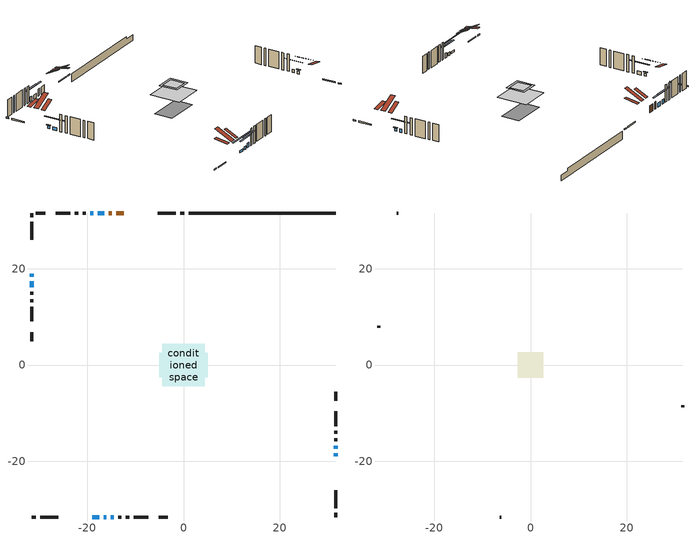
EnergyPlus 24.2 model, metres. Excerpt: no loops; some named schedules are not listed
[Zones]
conditioned space
 floor adiabatic (AdiabaticFloorConstruction): -4.37,-4.37 -4.37,4.37 4.37,4.37 4.37,-4.37 z3.89
 floor foundation (Slab1 construction): -5.03,-2.59 -5.03,2.59 5.03,2.59 5.03,-2.59 z-0.84
 wall outside (RimJoist1 construction): 0.18,31.59 -0.7,31.59 / -31.59,-31.59 -30.71,-31.59 / -31.59,31.59 -31.59,30.71 / 31.59,-31.59 31.59,-30.71 z1.45:1.75
 wall outside (RimJoist2 construction): -1.63,31.59 -5.36,31.59 / -29.78,-31.59 -26.05,-31.59 / -31.59,29.78 -31.59,26.05 / 31.59,-29.78 31.59,-26.05 z1.45:1.75
 wall outside (AdiabaticWallConstruction 1): -12.46,31.59 -13.99,31.59 / -14.92,31.59 -15.56,31.59 z1.45:3.48
 wall outside (AdiabaticWallConstruction): 31.59,-18.95 31.59,-18.33 / -31.59,18.95 -31.59,18.33 z1.45:2.27; -18.95,-31.59 -17.52,-31.59 z1.45:2.06; -16.59,-31.59 -16.03,-31.59 / 31.59,-17.41 31.59,-16.8 / -31.59,17.41 -31.59,16.19 z1.45:2.37; -16.49,31.59 -17.86,31.59 z1.45:2.62; -18.79,31.59 -19.4,31.59 / -15.11,-31.59 -14.5,-31.59 z1.45:2.77
 wall outside (Wall1 construction): -20.33,31.59 -20.97,31.59 / -13.57,-31.59 -12.93,-31.59 / -31.59,15.26 -31.59,14.62 / 31.59,-15.87 31.59,-15.23 z1.45:6.33
 wall outside (Wall2 construction): -21.89,31.59 -22.58,31.59 / -12,-31.59 -11.31,-31.59 / -31.59,13.69 -31.59,13 / 31.59,-14.3 31.59,-13.61 z1.45:6.33
 wall outside (Wall3 construction): -23.51,31.59 -26.54,31.59 / -10.38,-31.59 -7.36,-31.59 / -31.59,12.08 -31.59,9.05 / 31.59,-12.69 31.59,-9.66 z1.45:6.33
 wall outside (Wall7 construction): -28.75,31.59 -30.66,31.59 / -5.14,-31.59 -3.24,-31.59 / -31.59,6.83 -31.59,4.93 / 31.59,-7.44 31.59,-5.54 z1.45:6.33
 wall foundation (FoundationWall1 construction): 1.11,31.59,-0.84 1.11,31.59,1.45 28.54,31.59,1.45 28.54,31.59,0.74 31.59,31.59,0.74 31.59,31.59,-0.84
 window (WindowConstruction): 31.59,-18.95 31.59,-18.34 z1.45:2.26
 window (WindowConstruction 8): -18.95,-31.59 -17.52,-31.59 z1.45:2.06
 window (WindowConstruction 1): -31.59,18.95 -31.59,18.34 z1.45:2.26
 window (WindowConstruction 7): -16.59,-31.59 -16.04,-31.59 z1.45:2.36
 window (WindowConstruction 2): 31.59,-17.41 31.59,-16.8 z1.45:2.36
 window (WindowConstruction 3): -16.49,31.59 -17.86,31.59 z1.45:2.62
 window (WindowConstruction 4): -18.79,31.59 -19.4,31.59 z1.45:2.77
 window (WindowConstruction 5): -15.11,-31.59 -14.5,-31.59 z1.45:2.77
 window (WindowConstruction 6): -31.59,17.41 -31.59,16.19 z1.45:2.36
 door (Door): -12.46,31.59 -13.99,31.59 z1.45:3.48
 door (Door 1): -14.92,31.59 -15.56,31.59 z1.45:3.48
 ceiling adiabatic (AdiabaticFloorConstruction): 4.37,-4.37 4.37,4.37 -4.37,4.37 -4.37,-4.37 z3.89
 roof outside (Roof4 construction): -11.53,31.59,6.33 -11.53,28.08,8.08 -10.55,28.08,8.08 -10.55,31.59,6.33; -19.87,-31.59,6.33 -19.87,-28.08,8.08 -20.85,-28.08,8.08 -20.85,-31.59,6.33; -31.59,19.87,6.33 -28.08,19.87,8.08 -28.08,20.85,8.08 -31.59,20.85,6.33; 31.59,-19.87,6.33 28.08,-19.87,8.08 28.08,-20.85,8.08 31.59,-20.85,6.33
attic - vented
 floor to conditioned space (Floor1 construction Reversed): -1.99,-1.99 -1.99,1.99 1.99,1.99 1.99,-1.99 z6.33
 floor to conditioned space (Floor2 construction Reversed): -2.65,-2.65 -2.65,2.65 2.65,2.65 2.65,-2.65 z6.33
 wall outside (Wall4 construction): -27.46,31.59 -27.82,31.59 / -6.43,-31.59 -6.07,-31.59 / -31.59,8.12 -31.59,7.76 / 31.59,-8.73 31.59,-8.37 z1.45:6.33
 roof outside (Roof1 construction): -7.3,31.59,6.33 -7.3,27.63,6.99 -6.29,27.63,6.99 -6.29,31.59,6.33; -24.11,-31.59,6.33 -24.11,-27.63,6.99 -25.12,-27.63,6.99 -25.12,-31.59,6.33; -31.59,24.11,6.33 -27.63,24.11,6.99 -27.63,25.12,6.99 -31.59,25.12,6.33; 31.59,-24.11,6.33 27.63,-24.11,6.99 27.63,-25.12,6.99 31.59,-25.12,6.33
 roof outside (Roof2 construction): -9.63,31.59,6.33 -9.63,26.58,8.83 -8.22,26.58,8.83 -8.22,31.59,6.33; -21.78,-31.59,6.33 -21.78,-26.58,8.83 -23.18,-26.58,8.83 -23.18,-31.59,6.33; -31.59,21.78,6.33 -26.58,21.78,8.83 -26.58,23.18,8.83 -31.59,23.18,6.33; 31.59,-21.78,6.33 26.58,-21.78,8.83 26.58,-23.18,8.83 31.59,-23.18,6.33
shading: 31.59,-18.04 31.59,-19.24 31.88,-19.24 31.88,-18.04 z2.56; -13.86,-31.59 -22.61,-31.59 -22.61,-31.88 -13.86,-31.88 z5.72; -31.59,18.04 -31.59,19.24 -31.88,19.24 -31.88,18.04 z2.56; -13.59,-31.59 -19.03,-31.59 -19.03,-31.88 -13.59,-31.88 z4.81; 31.59,-14.36 31.59,-19.85 31.88,-19.85 31.88,-14.36 z4.81; -20.3,31.59 -14.05,31.59 -14.05,31.88 -20.3,31.88 z5.06; -21.84,31.59 -16.35,31.59 -16.35,31.88 -21.84,31.88 z5.21; -12.06,-31.59 -17.55,-31.59 -17.55,-31.88 -12.06,-31.88 z5.21; -31.59,13.75 -31.59,19.85 -31.88,19.85 -31.88,13.75 z4.81
[Building]
Building 1: Terrain=Suburbs
[Site:Location]
Halifax Intl AP_NS: Latitude {deg}=44.88; Longitude {deg}=-63.51; Time Zone {hr}=-4; Elevation {m}=145; Keep Site Location Information=Yes
[Site:GroundTemperature:Shallow]
3.15511, 1.33576, 1.19006, 2.05344, 5.51939, 8.9692, 11.96, 13.8546, 14.0156, 12.4746, 9.56009, 6.2161
[Site:WaterMainsTemperature]
Calculation Method=Schedule; Temperature Schedule=mains temperature schedule
[Material] Roughness=Rough; Thermal Absorptance=0.9
Name | Thickness {m} | Conductivity {W/m-K} | Density {kg/m3} | Specific Heat {J/kg-K} | Solar Absorptance | Visible Absorptance
asphalt or fiberglass shingles | 0.00635 | 0.162714 | 1121.4 | 1465.45 | 0.4 | 0.4
ceiling stud and cavity | 0.1397 | 0.0952427 | 65.682 | 1177.47 | 0.7 | 0.7
ceiling stud and cavity 1 | 0.1397 | 0.0946744 | 65.682 | 1177.47 | 0.7 | 0.7
concrete 4.0 in. | 0.1016 | 1.803125 | 2242.8 | 837.4 | 0.7 | 0.7
concrete 8.0 in. | 0.2032 | 1.803125 | 2242.8 | 837.4 | 0.7 | 0.7
door material | 0.04445 | 0.0451087 | 512.64 | 1214.23 | 0.7 | 0.7
door material 1 | 0.04445 | 0.188738 | 512.64 | 1214.23 | 0.7 | 0.7
floor covering | 0.0127 | 0.0433444 | 54.468 | 1339.84 | 0.6 | 0.6
floor rigid ins; wall rigid ins 1 | 0.512978 | 0.029427 | 32.04 | 1214.23 | 0.7 | 0.7
floor stud and cavity | 0.1397 | 1.75129 | 37.0049 | 1207.88 | 0.7 | 0.7
furniture material conditioned space 1 | 0.1524 | 0.115458 | 640.8 | 1214.23 | 0.6 | 0.6
gypsum board | 0.0127 | 0.160291 | 801 | 837.4 | 0.6 | 0.6
osb sheathing 0.5 in. | 0.0127 | 0.115458 | 512.64 | 1214.23 | 0.7 | 0.7
osb sheathing 0.75 in. | 0.01905 | 0.115458 | 512.64 | 1214.23 | 0.7 | 0.7
osb sheathing 2.0 in. | 0.0508 | 0.115458 | 512.64 | 1214.23 | 0.7 | 0.7
rim joist rigid ins; wall rigid ins | 0.051816 | 0.029427 | 32.04 | 1214.23 | 0.7 | 0.7
rim joist stud and cavity | 0.0508 | 0.0665391 | 125.044 | 1163.47 | 0.6 | 0.6
rim joist stud and cavity 1 | 0.0508 | 0.0467146 | 125.044 | 1163.47 | 0.6 | 0.6
roof stud and cavity | 0.2032 | 0.154459 | 78.34581 | 1123.46 | 0.7 | 0.7
wall stud and cavity | 0.1397 | 0.234041 | 139.0536 | 1170.24 | 0.7 | 0.7
wall stud and cavity 1 | 0.1397 | 0.117888 | 139.0536 | 1170.24 | 0.7 | 0.7
wall stud and cavity 2 | 0.1397 | 0.157107 | 139.0536 | 1170.24 | 0.7 | 0.7
wall stud and cavity 3 | 0.0889 | 6.1454 | 50.32683 | 1063.81 | 0.6 | 0.6
wall stud and cavity 4 | 0.1397 | 0.0858789 | 139.0536 | 1170.24 | 0.7 | 0.7
wall stud and cavity 5 | 0.0889 | 0.380278 | 52.3479 | 1209.89 | 0.7 | 0.7
wall stud and cavity 6 | 0.0889 | 0.391764 | 83.0341 | 1211.67 | 0.7 | 0.7
wood siding | 0.0254 | 0.102417 | 544.68 | 1172.36 | 0.4 | 0.4
wood siding 1 | 0.00254 | 0.102417 | 544.68 | 1172.36 | 0.4 | 0.4
wood siding 2; wood siding 3; wood siding 4 | 0.0254 | 0.102417 | 544.68 | 1172.36 | 0.7 | 0.7
[WindowMaterial:SimpleGlazingSystem]
Name | U-Factor {W/m2-K} | Solar Heat Gain Coefficient
WindowMaterial | 3.04852 | 0.45
WindowMaterial 1 | 3.0383 | 0.46
WindowMaterial 2 | 2.97584 | 0.57
WindowMaterial 3 | 3.01388 | 0.5
WindowMaterial 4 | 2.986628 | 0.6
WindowMaterial 5 | 3.00991 | 0.51
[Construction]
AdiabaticFloorConstruction: floor stud and cavity, floor rigid ins, osb sheathing 0.75 in., floor covering
AdiabaticWallConstruction: wood siding 3, wall rigid ins 1, wall stud and cavity 5, gypsum board
AdiabaticWallConstruction 1: wood siding 4, wall rigid ins 1, wall stud and cavity 5, gypsum board
Door: door material
Door 1: door material 1
Floor1 construction Reversed: gypsum board, ceiling stud and cavity
Floor2 construction Reversed: gypsum board, ceiling stud and cavity 1
FoundationWall1 construction: concrete 8.0 in.
furniture construction conditioned space 1: furniture material conditioned space 1
PartitionWallConstruction: gypsum board, wall stud and cavity 6, gypsum board
RimJoist1 construction: wood siding 2, rim joist rigid ins, osb sheathing 2.0 in., rim joist stud and cavity
RimJoist2 construction: wood siding 2, rim joist rigid ins, osb sheathing 2.0 in., rim joist stud and cavity 1
Roof1 construction; Roof2 construction: asphalt or fiberglass shingles
Roof4 construction: asphalt or fiberglass shingles, osb sheathing 0.75 in., roof stud and cavity, gypsum board
Slab1 construction: concrete 4.0 in.
Wall1 construction: wood siding, wall rigid ins, osb sheathing 0.5 in., wall stud and cavity, gypsum board
Wall2 construction: wood siding, osb sheathing 0.5 in., wall stud and cavity 1, gypsum board
Wall3 construction: wood siding, wall rigid ins, osb sheathing 0.5 in., wall stud and cavity 2, gypsum board
Wall4 construction: wood siding 1, wall stud and cavity 3
Wall7 construction: wood siding, wall rigid ins, osb sheathing 0.5 in., wall stud and cavity 4, gypsum board
WindowConstruction; WindowConstruction 1: WindowMaterial
WindowConstruction 2; WindowConstruction 6: WindowMaterial 1
WindowConstruction 3: WindowMaterial 2
WindowConstruction 4; WindowConstruction 5: WindowMaterial 3
WindowConstruction 7: WindowMaterial 4
WindowConstruction 8: WindowMaterial 5
[Zone] Multiplier=1; Part of Total Floor Area=Yes
Name | Volume {m3}
attic - vented | 15.3563
conditioned space | 288.4
[Space]
Name | Zone | Volume {m3}
attic - vented 1 | attic - vented | 15.3563
conditioned space 1 | conditioned space | 288.4
[ZoneInfiltration:EffectiveLeakageArea]
infil attic - vented 1: Zone or Space=attic - vented 1; Schedule=Always On Discrete; Effective Air Leakage Area {cm2}=1574.33; Stack Coefficient=0.000513309; Wind Coefficient=1.53077e-05
[ZoneMixing]
whole house fan mix: Zone or Space=attic - vented; Schedule=Always On Continuous; Design Flow Rate Calculation Method=Flow/Zone; Design Flow Rate {m3/s}=0; Source Zone or Space=conditioned space
[SurfaceProperty:ExposedFoundationPerimeter]
Slab1: Exposed Perimeter Calculation Method=TotalExposedPerimeter; Total Exposed Perimeter {m}=30.48
[InternalMass] Zone or ZoneList=conditioned space; Space or SpaceList=conditioned space 1
Name | Construction | Surface Area {m2}
furniture mass conditioned space 1 | furniture construction conditioned space 1 | 51.448
partition wall mass | PartitionWallConstruction | 128.62
[Lights]
interior lighting: Zone or ZoneList or Space or SpaceList=conditioned space 1; Schedule=interior lighting schedule; Design Level Calculation Method=LightingLevel; Lighting Level {W}=343.2; Return Air Fraction=0; Fraction Radiant=0.6; Fraction Visible=0.2; Fraction Replaceable=1
[People]
occupants: Zone or ZoneList or Space or SpaceList=conditioned space 1; Number of People Schedule=occupants schedule; Number of People Calculation Method=People; Number of People=3; Fraction Radiant=0.314171; Sensible Heat Fraction=0.56303; Activity Level Schedule=occupants activity schedule; Carbon Dioxide Generation Rate {m3/s-W}=0; Enable ASHRAE 55 Comfort Warnings=No; Mean Radiant Temperature Calculation Type=EnclosureAveraged
[ElectricEquipment] Zone or ZoneList or Space or SpaceList=conditioned space 1; Design Level Calculation Method=EquipmentLevel
Name | Schedule | Design Level {W} | Fraction Latent | Fraction Radiant | Fraction Lost
clothes dryer | clothes dryer schedule | 140.772 | 0.015 | 0.081 | 0.85
clothes washer | clothes washer schedule | 32.1985 | 0.03 | 0.162 | 0.7
cooking range | cooking range schedule | 215.147 | 0.08 | 0.432 | 0.2
dishwasher | dishwasher schedule | 66.8632 | 0.3 | 0.18 | 0.4
fridge | fridge schedule | 72.9452 | 0 | 0.6 | 0
mech vent bath fan 0 | mech vent bath fan 0 schedule | 25.1 | 0 | 0 | 1
mech vent house fan | mech vent house fan schedule | 0 | 0 | 0 | 1
mech vent house fan cfis | mech vent house fan cfis schedule | 0 | 0 | 0 | 0
misc plug loads | misc plug loads schedule | 494.7 | 0.045 | 0.513 | 0.1
whole house fan | Always On Discrete | 0 | 0 | 0 | 1
[OtherEquipment] Zone or ZoneList or Space or SpaceList=conditioned space 1; Design Level Calculation Method=EquipmentLevel
Name | Fuel Type | Schedule | Design Level {W} | Fraction Latent | Fraction Radiant | Fraction Lost
clothes dryer 1 | Electricity | clothes dryer schedule | 0 | 0.015 | 0.081 | 0.85
cooking range 1 | Electricity | cooking range schedule | 0 | 0.08 | 0.432 | 0.2
general water use latent | None | general water use schedule | 62.594 | 1 | 0 | 0
general water use sensible | None | general water use schedule | -61.6891 | 0 | 0.6 | 0
mech vent house fan latent load | None | Always On Discrete | 0 | 1 | 0 | 0
mech vent house fan sensible load | None | Always On Discrete | 0 | 0 | 0 | 0
water heater energy adjustment1 | FuelOilNo2 | Always On Discrete | 0.01 | 0 | 0 | 1
[ZoneInfiltration:DesignFlowRate] Zone or ZoneList or Space or SpaceList=conditioned space 1; Schedule=Always On Discrete; Design Flow Rate Calculation Method=Flow/Zone; Design Flow Rate {m3/s}=0
infil flow; natural vent flow; whole house fan flow
[Foundation:Kiva]
Foundation Kiva 1: Initial Indoor Air Temperature {C}=18; Wall Height Above Grade {m}=1.44999; Wall Depth Below Slab {m}=0.2032
[Foundation:Kiva:Settings]
Soil Conductivity {W/m-K}=0.849921; Soil Density {kg/m3}=1842.3; Soil Specific Heat {J/kg-K}=418.7; Ground Solar Absorptivity=0.9; Ground Thermal Absorptivity=0.9; Ground Surface Roughness {m}=0.03; Far-Field Width {m}=40; Deep-Ground Boundary Condition=ZeroFlux; Deep-Ground Depth {m}=40; Minimum Cell Dimension {m}=0.2; Maximum Cell Growth Coefficient=3; Simulation Timestep=Timestep
[Exterior:Lights]
exterior lighting: Schedule=exterior lighting schedule; Design Level {W}=75.6
[Schedule:Constant]
Name | Hourly Value
Always On Continuous; mech vent house fan schedule; mech vent house fan cfis schedule; Always On Discrete | 1
occupants activity schedule | 117.228
fridge schedule | 0
[Schedule:Week:Daily]
interior lighting schedule Week Rule - Jan1-Jan27: interior lighting schedule day, interior lighting schedule day, interior lighting schedule day, interior lighting schedule day, interior lighting schedule day, interior lighting schedule day, interior lighting schedule day, interior lighting schedule default day, interior lighting schedule default day, interior lighting schedule default day, interior lighting schedule default day, interior lighting schedule default day
interior lighting schedule Week Rule - Jan28-Feb3: interior lighting schedule day, interior lighting schedule day, interior lighting schedule day, interior lighting schedule day, interior lighting schedule day 1, interior lighting schedule day 1, interior lighting schedule day 1, interior lighting schedule default day, interior lighting schedule default day, interior lighting schedule default day, interior lighting schedule default day, interior lighting schedule default day
interior lighting schedule Week Rule - Feb4-Feb24: interior lighting schedule day 1, interior lighting schedule day 1, interior lighting schedule day 1, interior lighting schedule day 1, interior lighting schedule day 1, interior lighting schedule day 1, interior lighting schedule day 1, interior lighting schedule default day, interior lighting schedule default day, interior lighting schedule default day, interior lighting schedule default day, interior lighting schedule default day
interior lighting schedule Week Rule - Feb25-Mar3: interior lighting schedule day 1, interior lighting schedule day 1, interior lighting schedule day 1, interior lighting schedule day 1, interior lighting schedule day 2, interior lighting schedule day 2, interior lighting schedule day 2, interior lighting schedule default day, interior lighting schedule default day, interior lighting schedule default day, interior lighting schedule default day, interior lighting schedule default day
interior lighting schedule Week Rule - Mar4-Mar31: interior lighting schedule day 2, interior lighting schedule day 2, interior lighting schedule day 2, interior lighting schedule day 2, interior lighting schedule day 2, interior lighting schedule day 2, interior lighting schedule day 2, interior lighting schedule default day, interior lighting schedule default day, interior lighting schedule default day, interior lighting schedule default day, interior lighting schedule default day
interior lighting schedule Week Rule - Apr1-Apr28: interior lighting schedule day 3, interior lighting schedule day 3, interior lighting schedule day 3, interior lighting schedule day 3, interior lighting schedule day 3, interior lighting schedule day 3, interior lighting schedule day 3, interior lighting schedule default day, interior lighting schedule default day, interior lighting schedule default day, interior lighting schedule default day, interior lighting schedule default day
interior lighting schedule Week Rule - Apr29-May5: interior lighting schedule day 3, interior lighting schedule day 3, interior lighting schedule day 4, interior lighting schedule day 4, interior lighting schedule day 4, interior lighting schedule day 4, interior lighting schedule day 4, interior lighting schedule default day, interior lighting schedule default day, interior lighting schedule default day, interior lighting schedule default day, interior lighting schedule default day
interior lighting schedule Week Rule - May6-May26: interior lighting schedule day 4, interior lighting schedule day 4, interior lighting schedule day 4, interior lighting schedule day 4, interior lighting schedule day 4, interior lighting schedule day 4, interior lighting schedule day 4, interior lighting schedule default day, interior lighting schedule default day, interior lighting schedule default day, interior lighting schedule default day, interior lighting schedule default day
interior lighting schedule Week Rule - May27-Jun2: interior lighting schedule day 4, interior lighting schedule day 4, interior lighting schedule day 4, interior lighting schedule day 4, interior lighting schedule day 4, interior lighting schedule day 5, interior lighting schedule day 5, interior lighting schedule default day, interior lighting schedule default day, interior lighting schedule default day, interior lighting schedule default day, interior lighting schedule default day
interior lighting schedule Week Rule - Jun3-Jun30: interior lighting schedule day 5, interior lighting schedule day 5, interior lighting schedule day 5, interior lighting schedule day 5, interior lighting schedule day 5, interior lighting schedule day 5, interior lighting schedule day 5, interior lighting schedule default day, interior lighting schedule default day, interior lighting schedule default day, interior lighting schedule default day, interior lighting schedule default day
interior lighting schedule Week Rule - Jul1-Jul28: interior lighting schedule day 6, interior lighting schedule day 6, interior lighting schedule day 6, interior lighting schedule day 6, interior lighting schedule day 6, interior lighting schedule day 6, interior lighting schedule day 6, interior lighting schedule default day, interior lighting schedule default day, interior lighting schedule default day, interior lighting schedule default day, interior lighting schedule default day
interior lighting schedule Week Rule - Jul29-Aug4: interior lighting schedule day 6, interior lighting schedule day 6, interior lighting schedule day 6, interior lighting schedule day 7, interior lighting schedule day 7, interior lighting schedule day 7, interior lighting schedule day 7, interior lighting schedule default day, interior lighting schedule default day, interior lighting schedule default day, interior lighting schedule default day, interior lighting schedule default day
interior lighting schedule Week Rule - Aug5-Aug25: interior lighting schedule day 7, interior lighting schedule day 7, interior lighting schedule day 7, interior lighting schedule day 7, interior lighting schedule day 7, interior lighting schedule day 7, interior lighting schedule day 7, interior lighting schedule default day, interior lighting schedule default day, interior lighting schedule default day, interior lighting schedule default day, interior lighting schedule default day
interior lighting schedule Week Rule - Aug26-Sep1: interior lighting schedule day 7, interior lighting schedule day 7, interior lighting schedule day 7, interior lighting schedule day 7, interior lighting schedule day 7, interior lighting schedule day 7, interior lighting schedule day 8, interior lighting schedule default day, interior lighting schedule default day, interior lighting schedule default day, interior lighting schedule default day, interior lighting schedule default day
interior lighting schedule Week Rule - Sep2-Sep29: interior lighting schedule day 8, interior lighting schedule day 8, interior lighting schedule day 8, interior lighting schedule day 8, interior lighting schedule day 8, interior lighting schedule day 8, interior lighting schedule day 8, interior lighting schedule default day, interior lighting schedule default day, interior lighting schedule default day, interior lighting schedule default day, interior lighting schedule default day
interior lighting schedule Week Rule - Sep30-Oct6: interior lighting schedule day 8, interior lighting schedule day 9, interior lighting schedule day 9, interior lighting schedule day 9, interior lighting schedule day 9, interior lighting schedule day 9, interior lighting schedule day 9, interior lighting schedule default day, interior lighting schedule default day, interior lighting schedule default day, interior lighting schedule default day, interior lighting schedule default day
interior lighting schedule Week Rule - Oct7-Oct27: interior lighting schedule day 9, interior lighting schedule day 9, interior lighting schedule day 9, interior lighting schedule day 9, interior lighting schedule day 9, interior lighting schedule day 9, interior lighting schedule day 9, interior lighting schedule default day, interior lighting schedule default day, interior lighting schedule default day, interior lighting schedule default day, interior lighting schedule default day
interior lighting schedule Week Rule - Oct28-Nov3: interior lighting schedule day 9, interior lighting schedule day 9, interior lighting schedule day 9, interior lighting schedule day 9, interior lighting schedule day 10, interior lighting schedule day 10, interior lighting schedule day 10, interior lighting schedule default day, interior lighting schedule default day, interior lighting schedule default day, interior lighting schedule default day, interior lighting schedule default day
interior lighting schedule Week Rule - Nov4-Nov24: interior lighting schedule day 10, interior lighting schedule day 10, interior lighting schedule day 10, interior lighting schedule day 10, interior lighting schedule day 10, interior lighting schedule day 10, interior lighting schedule day 10, interior lighting schedule default day, interior lighting schedule default day, interior lighting schedule default day, interior lighting schedule default day, interior lighting schedule default day
interior lighting schedule Week Rule - Nov25-Dec1: interior lighting schedule day 10, interior lighting schedule day 10, interior lighting schedule day 10, interior lighting schedule day 10, interior lighting schedule day 10, interior lighting schedule day 10, interior lighting schedule day 11, interior lighting schedule default day, interior lighting schedule default day, interior lighting schedule default day, interior lighting schedule default day, interior lighting schedule default day
interior lighting schedule Week Rule - Dec2-Dec31: interior lighting schedule day 11, interior lighting schedule day 11, interior lighting schedule day 11, interior lighting schedule day 11, interior lighting schedule day 11, interior lighting schedule day 11, interior lighting schedule day 11, interior lighting schedule default day, interior lighting schedule default day, interior lighting schedule default day, interior lighting schedule default day, interior lighting schedule default day
occupants schedule Week Rule - Jan1-Dec31: occupants schedule day, occupants schedule day, occupants schedule day, occupants schedule day, occupants schedule day, occupants schedule day, occupants schedule day, occupants schedule default day, occupants schedule default day, occupants schedule default day, occupants schedule default day, occupants schedule default day
clothes dryer schedule Week Rule - Jan1-Dec31: clothes dryer schedule day, clothes dryer schedule day, clothes dryer schedule day, clothes dryer schedule day, clothes dryer schedule day, clothes dryer schedule day, clothes dryer schedule day, clothes dryer schedule default day, clothes dryer schedule default day, clothes dryer schedule default day, clothes dryer schedule default day, clothes dryer schedule default day
clothes washer schedule Week Rule - Jan1-Dec31: clothes washer schedule day, clothes washer schedule day, clothes washer schedule day, clothes washer schedule day, clothes washer schedule day, clothes washer schedule day, clothes washer schedule day, clothes washer schedule default day, clothes washer schedule default day, clothes washer schedule default day, clothes washer schedule default day, clothes washer schedule default day
cooking range schedule Week Rule - Jan1-Dec31: cooking range schedule day, cooking range schedule day, cooking range schedule day, cooking range schedule day, cooking range schedule day, cooking range schedule day, cooking range schedule day, cooking range schedule default day, cooking range schedule default day, cooking range schedule default day, cooking range schedule default day, cooking range schedule default day
dishwasher schedule Week Rule - Jan1-Dec31: dishwasher schedule day, dishwasher schedule day, dishwasher schedule day, dishwasher schedule day, dishwasher schedule day, dishwasher schedule day, dishwasher schedule day, dishwasher schedule default day, dishwasher schedule default day, dishwasher schedule default day, dishwasher schedule default day, dishwasher schedule default day
mech vent bath fan 0 schedule Week Rule - Jan1-Dec31: mech vent bath fan 0 schedule day, mech vent bath fan 0 schedule day, mech vent bath fan 0 schedule day, mech vent bath fan 0 schedule day, mech vent bath fan 0 schedule day, mech vent bath fan 0 schedule day, mech vent bath fan 0 schedule day, mech vent bath fan 0 schedule default day, mech vent bath fan 0 schedule default day, mech vent bath fan 0 schedule default day, mech vent bath fan 0 schedule default day, mech vent bath fan 0 schedule default day
misc plug loads schedule Week Rule - Jan1-Dec31: misc plug loads schedule day, misc plug loads schedule day, misc plug loads schedule day, misc plug loads schedule day, misc plug loads schedule day, misc plug loads schedule day, misc plug loads schedule day, misc plug loads schedule default day, misc plug loads schedule default day, misc plug loads schedule default day, misc plug loads schedule default day, misc plug loads schedule default day
general water use schedule Week Rule - Jan1-Dec31: general water use schedule day, general water use schedule day, general water use schedule day, general water use schedule day, general water use schedule day, general water use schedule day, general water use schedule day, general water use schedule default day, general water use schedule default day, general water use schedule default day, general water use schedule default day, general water use schedule default day
exterior lighting schedule Week Rule - Jan1-Jan27: exterior lighting schedule day, exterior lighting schedule day, exterior lighting schedule day, exterior lighting schedule day, exterior lighting schedule day, exterior lighting schedule day, exterior lighting schedule day, exterior lighting schedule default day, exterior lighting schedule default day, exterior lighting schedule default day, exterior lighting schedule default day, exterior lighting schedule default day
exterior lighting schedule Week Rule - Jan28-Feb3: exterior lighting schedule day, exterior lighting schedule day, exterior lighting schedule day, exterior lighting schedule day, exterior lighting schedule day 1, exterior lighting schedule day 1, exterior lighting schedule day 1, exterior lighting schedule default day, exterior lighting schedule default day, exterior lighting schedule default day, exterior lighting schedule default day, exterior lighting schedule default day
exterior lighting schedule Week Rule - Feb4-Feb24: exterior lighting schedule day 1, exterior lighting schedule day 1, exterior lighting schedule day 1, exterior lighting schedule day 1, exterior lighting schedule day 1, exterior lighting schedule day 1, exterior lighting schedule day 1, exterior lighting schedule default day, exterior lighting schedule default day, exterior lighting schedule default day, exterior lighting schedule default day, exterior lighting schedule default day
exterior lighting schedule Week Rule - Feb25-Mar3: exterior lighting schedule day 1, exterior lighting schedule day 1, exterior lighting schedule day 1, exterior lighting schedule day 1, exterior lighting schedule day 2, exterior lighting schedule day 2, exterior lighting schedule day 2, exterior lighting schedule default day, exterior lighting schedule default day, exterior lighting schedule default day, exterior lighting schedule default day, exterior lighting schedule default day
exterior lighting schedule Week Rule - Mar4-Mar31: exterior lighting schedule day 2, exterior lighting schedule day 2, exterior lighting schedule day 2, exterior lighting schedule day 2, exterior lighting schedule day 2, exterior lighting schedule day 2, exterior lighting schedule day 2, exterior lighting schedule default day, exterior lighting schedule default day, exterior lighting schedule default day, exterior lighting schedule default day, exterior lighting schedule default day
exterior lighting schedule Week Rule - Apr1-Apr28: exterior lighting schedule day 3, exterior lighting schedule day 3, exterior lighting schedule day 3, exterior lighting schedule day 3, exterior lighting schedule day 3, exterior lighting schedule day 3, exterior lighting schedule day 3, exterior lighting schedule default day, exterior lighting schedule default day, exterior lighting schedule default day, exterior lighting schedule default day, exterior lighting schedule default day
exterior lighting schedule Week Rule - Apr29-May5: exterior lighting schedule day 3, exterior lighting schedule day 3, exterior lighting schedule day 4, exterior lighting schedule day 4, exterior lighting schedule day 4, exterior lighting schedule day 4, exterior lighting schedule day 4, exterior lighting schedule default day, exterior lighting schedule default day, exterior lighting schedule default day, exterior lighting schedule default day, exterior lighting schedule default day
exterior lighting schedule Week Rule - May6-May26: exterior lighting schedule day 4, exterior lighting schedule day 4, exterior lighting schedule day 4, exterior lighting schedule day 4, exterior lighting schedule day 4, exterior lighting schedule day 4, exterior lighting schedule day 4, exterior lighting schedule default day, exterior lighting schedule default day, exterior lighting schedule default day, exterior lighting schedule default day, exterior lighting schedule default day
exterior lighting schedule Week Rule - May27-Jun2: exterior lighting schedule day 4, exterior lighting schedule day 4, exterior lighting schedule day 4, exterior lighting schedule day 4, exterior lighting schedule day 4, exterior lighting schedule day 5, exterior lighting schedule day 5, exterior lighting schedule default day, exterior lighting schedule default day, exterior lighting schedule default day, exterior lighting schedule default day, exterior lighting schedule default day
exterior lighting schedule Week Rule - Jun3-Jun30: exterior lighting schedule day 5, exterior lighting schedule day 5, exterior lighting schedule day 5, exterior lighting schedule day 5, exterior lighting schedule day 5, exterior lighting schedule day 5, exterior lighting schedule day 5, exterior lighting schedule default day, exterior lighting schedule default day, exterior lighting schedule default day, exterior lighting schedule default day, exterior lighting schedule default day
exterior lighting schedule Week Rule - Jul1-Jul28: exterior lighting schedule day 6, exterior lighting schedule day 6, exterior lighting schedule day 6, exterior lighting schedule day 6, exterior lighting schedule day 6, exterior lighting schedule day 6, exterior lighting schedule day 6, exterior lighting schedule default day, exterior lighting schedule default day, exterior lighting schedule default day, exterior lighting schedule default day, exterior lighting schedule default day
exterior lighting schedule Week Rule - Jul29-Aug4: exterior lighting schedule day 6, exterior lighting schedule day 6, exterior lighting schedule day 6, exterior lighting schedule day 7, exterior lighting schedule day 7, exterior lighting schedule day 7, exterior lighting schedule day 7, exterior lighting schedule default day, exterior lighting schedule default day, exterior lighting schedule default day, exterior lighting schedule default day, exterior lighting schedule default day
exterior lighting schedule Week Rule - Aug5-Aug25: exterior lighting schedule day 7, exterior lighting schedule day 7, exterior lighting schedule day 7, exterior lighting schedule day 7, exterior lighting schedule day 7, exterior lighting schedule day 7, exterior lighting schedule day 7, exterior lighting schedule default day, exterior lighting schedule default day, exterior lighting schedule default day, exterior lighting schedule default day, exterior lighting schedule default day
exterior lighting schedule Week Rule - Aug26-Sep1: exterior lighting schedule day 7, exterior lighting schedule day 7, exterior lighting schedule day 7, exterior lighting schedule day 7, exterior lighting schedule day 7, exterior lighting schedule day 7, exterior lighting schedule day 8, exterior lighting schedule default day, exterior lighting schedule default day, exterior lighting schedule default day, exterior lighting schedule default day, exterior lighting schedule default day
exterior lighting schedule Week Rule - Sep2-Sep29: exterior lighting schedule day 8, exterior lighting schedule day 8, exterior lighting schedule day 8, exterior lighting schedule day 8, exterior lighting schedule day 8, exterior lighting schedule day 8, exterior lighting schedule day 8, exterior lighting schedule default day, exterior lighting schedule default day, exterior lighting schedule default day, exterior lighting schedule default day, exterior lighting schedule default day
exterior lighting schedule Week Rule - Sep30-Oct6: exterior lighting schedule day 8, exterior lighting schedule day 9, exterior lighting schedule day 9, exterior lighting schedule day 9, exterior lighting schedule day 9, exterior lighting schedule day 9, exterior lighting schedule day 9, exterior lighting schedule default day, exterior lighting schedule default day, exterior lighting schedule default day, exterior lighting schedule default day, exterior lighting schedule default day
[Schedule:Year]
interior lighting schedule: interior lighting schedule Week Rule - Jan1-Jan27, 1, 1, 1, 27, interior lighting schedule Week Rule - Jan28-Feb3, 1, 28, 2, 3, interior lighting schedule Week Rule - Feb4-Feb24, 2, 4, 2, 24, interior lighting schedule Week Rule - Feb25-Mar3, 2, 25, 3, 3, interior lighting schedule Week Rule - Mar4-Mar31, 3, 4, 3, 31, interior lighting schedule Week Rule - Apr1-Apr28, 4, 1, 4, 28, interior lighting schedule Week Rule - Apr29-May5, 4, 29, 5, 5, interior lighting schedule Week Rule - May6-May26, 5, 6, 5, 26, interior lighting schedule Week Rule - May27-Jun2, 5, 27, 6, 2, interior lighting schedule Week Rule - Jun3-Jun30, 6, 3, 6, 30, interior lighting schedule Week Rule - Jul1-Jul28, 7, 1, 7, 28, interior lighting schedule Week Rule - Jul29-Aug4, 7, 29, 8, 4, interior lighting schedule Week Rule - Aug5-Aug25, 8, 5, 8, 25, interior lighting schedule Week Rule - Aug26-Sep1, 8, 26, 9, 1, interior lighting schedule Week Rule - Sep2-Sep29, 9, 2, 9, 29, interior lighting schedule Week Rule - Sep30-Oct6, 9, 30, 10, 6, interior lighting schedule Week Rule - Oct7-Oct27, 10, 7, 10, 27, interior lighting schedule Week Rule - Oct28-Nov3, 10, 28, 11, 3, interior lighting schedule Week Rule - Nov4-Nov24, 11, 4, 11, 24, interior lighting schedule Week Rule - Nov25-Dec1, 11, 25, 12, 1, interior lighting schedule Week Rule - Dec2-Dec31, 12, 2, 12, 31
occupants schedule: occupants schedule Week Rule - Jan1-Dec31, 1, 1, 12, 31
clothes dryer schedule: clothes dryer schedule Week Rule - Jan1-Dec31, 1, 1, 12, 31
clothes washer schedule: clothes washer schedule Week Rule - Jan1-Dec31, 1, 1, 12, 31
cooking range schedule: cooking range schedule Week Rule - Jan1-Dec31, 1, 1, 12, 31
dishwasher schedule: dishwasher schedule Week Rule - Jan1-Dec31, 1, 1, 12, 31
mech vent bath fan 0 schedule: mech vent bath fan 0 schedule Week Rule - Jan1-Dec31, 1, 1, 12, 31
misc plug loads schedule: misc plug loads schedule Week Rule - Jan1-Dec31, 1, 1, 12, 31
general water use schedule: general water use schedule Week Rule - Jan1-Dec31, 1, 1, 12, 31
exterior lighting schedule: exterior lighting schedule Week Rule - Jan1-Jan27, 1, 1, 1, 27, exterior lighting schedule Week Rule - Jan28-Feb3, 1, 28, 2, 3, exterior lighting schedule Week Rule - Feb4-Feb24, 2, 4, 2, 24, exterior lighting schedule Week Rule - Feb25-Mar3, 2, 25, 3, 3, exterior lighting schedule Week Rule - Mar4-Mar31, 3, 4, 3, 31, exterior lighting schedule Week Rule - Apr1-Apr28, 4, 1, 4, 28, exterior lighting schedule Week Rule - Apr29-May5, 4, 29, 5, 5, exterior lighting schedule Week Rule - May6-May26, 5, 6, 5, 26, exterior lighting schedule Week Rule - May27-Jun2, 5, 27, 6, 2, exterior lighting schedule Week Rule - Jun3-Jun30, 6, 3, 6, 30, exterior lighting schedule Week Rule - Jul1-Jul28, 7, 1, 7, 28, exterior lighting schedule Week Rule - Jul29-Aug4, 7, 29, 8, 4, exterior lighting schedule Week Rule - Aug5-Aug25, 8, 5, 8, 25, exterior lighting schedule Week Rule - Aug26-Sep1, 8, 26, 9, 1, exterior lighting schedule Week Rule - Sep2-Sep29, 9, 2, 9, 29, exterior lighting schedule Week Rule - Sep30-Oct6, 9, 30, 10, 6, exterior lighting schedule Week Rule - Oct7-Oct27, 10, 7, 10, 27, exterior lighting schedule Week Rule - Oct28-Nov3, 10, 28, 11, 3, exterior lighting schedule Week Rule - Nov4-Nov24, 11, 4, 11, 24, exterior lighting schedule Week Rule - Nov25-Dec1, 11, 25, 12, 1, exterior lighting schedule Week Rule - Dec2-Dec31, 12, 2, 12, 31
[Schedule:Compact]
mains temperature schedule: Through: 01/01, For: AllDays, Until: 24:00, 7.41, Through: 01/02, For: AllDays, Until: 24:00, 7.34833, Through: 01/03, For: AllDays, Until: 24:00, 7.28778, Through: 01/04, For: AllDays, Until: 24:00, 7.22889, Through: 01/05, For: AllDays, Until: 24:00, 7.17056, Through: 01/06, For: AllDays, Until: 24:00, 7.11333, Through: 01/07, For: AllDays, Until: 24:00, 7.05722, Through: 01/08, For: AllDays, Until: 24:00, 7.00167, Through: 01/09, For: AllDays, Until: 24:00, 6.94778, Through: 01/10, For: AllDays, Until: 24:00, 6.895, Through: 01/11, For: AllDays, Until: 24:00, 6.84333, Through: 01/12, For: AllDays, Until: 24:00, 6.79278, Through: 01/13, For: AllDays, Until: 24:00, 6.74389, Through: 01/14, For: AllDays, Until: 24:00, 6.69556, Through: 01/15, For: AllDays, Until: 24:00, 6.64889, Through: 01/16, For: AllDays, Until: 24:00, 6.60278, Through: 01/17, For: AllDays, Until: 24:00, 6.55833, Through: 01/18, For: AllDays, Until: 24:00, 6.515, Through: 01/19, For: AllDays, Until: 24:00, 6.47333, Through: 01/20, For: AllDays, Until: 24:00, 6.43278, Through: 01/21, For: AllDays, Until: 24:00, 6.39333, Through: 01/22, For: AllDays, Until: 24:00, 6.355, Through: 01/23, For: AllDays, Until: 24:00, 6.31833, Through: 01/24, For: AllDays, Until: 24:00, 6.28278, Through: 01/25, For: AllDays, Until: 24:00, 6.24889, Through: 01/26, For: AllDays, Until: 24:00, 6.21611, Through: 01/27, For: AllDays, Until: 24:00, 6.18444, Through: 01/28, For: AllDays, Until: 24:00, 6.15444, Through: 01/29, For: AllDays, Until: 24:00, 6.12556, Through: 01/30, For: AllDays, Until: 24:00, 6.09833, Through: 01/31, For: AllDays, Until: 24:00, 6.07222, Through: 02/01, For: AllDays, Until: 24:00, 6.04778, Through: 02/02, For: AllDays, Until: 24:00, 6.02444, Through: 02/03, For: AllDays, Until: 24:00, 6.00278, Through: 02/04, For: AllDays, Until: 24:00, 5.98222, Through: 02/05, For: AllDays, Until: 24:00, 5.96333, Through: 02/06, For: AllDays, Until: 24:00, 5.94556, Through: 02/07, For: AllDays, Until: 24:00, 5.92944, Through: 02/08, For: AllDays, Until: 24:00, 5.915, Through: 02/09, For: AllDays, Until: 24:00, 5.90167, Through: 02/10, For: AllDays, Until: 24:00, 5.89, Through: 02/11, For: AllDays, Until: 24:00, 5.87944, Through: 02/12, For: AllDays, Until: 24:00, 5.87056, Through: 02/13, For: AllDays, Until: 24:00, 5.86333, Through: 02/14, For: AllDays, Until: 24:00, 5.85722, Through: 02/15, For: AllDays, Until: 24:00, 5.85278, Through: 02/16, For: AllDays, Until: 24:00, 5.84944, Through: 02/17, For: AllDays, Until: 24:00, 5.84833, Through: 02/18, For: AllDays, Until: 24:00, 5.84778, Through: 02/19, For: AllDays, Until: 24:00, 5.84944, Through: 02/20, For: AllDays, Until: 24:00, 5.85167, Through: 02/21, For: AllDays, Until: 24:00, 5.85611, Through: 02/22, For: AllDays, Until: 24:00, 5.86167, Through: 02/23, For: AllDays, Until: 24:00, 5.86889, Through: 02/24, For: AllDays, Until: 24:00, 5.87722, Through: 02/25, For: AllDays, Until: 24:00, 5.88722, Through: 02/26, For: AllDays, Until: 24:00, 5.89889, Through: 02/27, For: AllDays, Until: 24:00, 5.91167, Through: 02/28, For: AllDays, Until: 24:00, 5.92611, Through: 03/01, For: AllDays, Until: 24:00, 5.94222, Through: 03/02, For: AllDays, Until: 24:00, 5.95944, Through: 03/03, For: AllDays, Until: 24:00, 5.97778, Through: 03/04, For: AllDays, Until: 24:00, 5.99778, Through: 03/05, For: AllDays, Until: 24:00, 6.01944, Through: 03/06, For: AllDays, Until: 24:00, 6.04222, Through: 03/07, For: AllDays, Until: 24:00, 6.06667, Through: 03/08, For: AllDays, Until: 24:00, 6.09222, Through: 03/09, For: AllDays, Until: 24:00, 6.11944, Through: 03/10, For: AllDays, Until: 24:00, 6.14778, Through: 03/11, For: AllDays, Until: 24:00, 6.17722, Through: 03/12, For: AllDays, Until: 24:00, 6.20833, Through: 03/13, For: AllDays, Until: 24:00, 6.24111, Through: 03/14, For: AllDays, Until: 24:00, 6.275, Through: 03/15, For: AllDays, Until: 24:00, 6.31, Through: 03/16, For: AllDays, Until: 24:00, 6.34667, Through: 03/17, For: AllDays, Until: 24:00, 6.38444, Through: 03/18, For: AllDays, Until: 24:00, 6.42333, Through: 03/19, For: AllDays, Until: 24:00, 6.46389, Through: 03/20, For: AllDays, Until: 24:00, 6.50556, Through: 03/21, For: AllDays, Until: 24:00, 6.54833, Through: 03/22, For: AllDays, Until: 24:00, 6.59278, Through: 03/23, For: AllDays, Until: 24:00, 6.63833, Through: 03/24, For: AllDays, Until: 24:00, 6.685, Through: 03/25, For: AllDays, Until: 24:00, 6.73278, Through: 03/26, For: AllDays, Until: 24:00, 6.78167, Through: 03/27, For: AllDays, Until: 24:00, 6.83167, Through: 03/28, For: AllDays, Until: 24:00, 6.88333, Through: 03/29, For: AllDays, Until: 24:00, 6.93611, Through: 03/30, For: AllDays, Until: 24:00, 6.98944, Through: 03/31, For: AllDays, Until: 24:00, 7.04444, Through: 04/01, For: AllDays, Until: 24:00, 7.1, Through: 04/02, For: AllDays, Until: 24:00, 7.15722, Through: 04/03, For: AllDays, Until: 24:00, 7.21556, Through: 04/04, For: AllDays, Until: 24:00, 7.27444, Through: 04/05, For: AllDays, Until: 24:00, 7.33444, Through: 04/06, For: AllDays, Until: 24:00, 7.39556, Through: 04/07, For: AllDays, Until: 24:00, 7.45778, Through: 04/08, For: AllDays, Until: 24:00, 7.52111, Through: 04/09, For: AllDays, Until: 24:00, 7.585, Through: 04/10, For: AllDays, Until: 24:00, 7.65, Through: 04/11, For: AllDays, Until: 24:00, 7.71611, Through: 04/12, For: AllDays, Until: 24:00, 7.78333, Through: 04/13, For: AllDays, Until: 24:00, 7.85111, Through: 04/14, For: AllDays, Until: 24:00, 7.91944, Through: 04/15, For: AllDays, Until: 24:00, 7.98889, Through: 04/16, For: AllDays, Until: 24:00, 8.05944, Through: 04/17, For: AllDays, Until: 24:00, 8.13056, Through: 04/18, For: AllDays, Until: 24:00, 8.20222, Through: 04/19, For: AllDays, Until: 24:00, 8.275, Through: 04/20, For: AllDays, Until: 24:00, 8.34833, Through: 04/21, For: AllDays, Until: 24:00, 8.42222, Through: 04/22, For: AllDays, Until: 24:00, 8.49722, Through: 04/23, For: AllDays, Until: 24:00, 8.57278, Through: 04/24, For: AllDays, Until: 24:00, 8.64889, Through: 04/25, For: AllDays, Until: 24:00, 8.72556, Through: 04/26, For: AllDays, Until: 24:00, 8.80278, Through: 04/27, For: AllDays, Until: 24:00, 8.88111, Through: 04/28, For: AllDays, Until: 24:00, 8.95944, Through: 04/29, For: AllDays, Until: 24:00, 9.03833, Through: 04/30, For: AllDays, Until: 24:00, 9.11778, Through: 05/01, For: AllDays, Until: 24:00, 9.19778, Through: 05/02, For: AllDays, Until: 24:00, 9.27833, Through: 05/03, For: AllDays, Until: 24:00, 9.35944, Through: 05/04, For: AllDays, Until: 24:00, 9.44056, Through: 05/05, For: AllDays, Until: 24:00, 9.52278, Through: 05/06, For: AllDays, Until: 24:00, 9.60444, Through: 05/07, For: AllDays, Until: 24:00, 9.68722, Through: 05/08, For: AllDays, Until: 24:00, 9.77, Through: 05/09, For: AllDays, Until: 24:00, 9.85278, Through: 05/10, For: AllDays, Until: 24:00, 9.93611, Through: 05/11, For: AllDays, Until: 24:00, 10.02, Through: 05/12, For: AllDays, Until: 24:00, 10.1039, Through: 05/13, For: AllDays, Until: 24:00, 10.1878, Through: 05/14, For: AllDays, Until: 24:00, 10.2722, Through: 05/15, For: AllDays, Until: 24:00, 10.3561, Through: 05/16, For: AllDays, Until: 24:00, 10.4406, Through: 05/17, For: AllDays, Until: 24:00, 10.5256, Through: 05/18, For: AllDays, Until: 24:00, 10.61, Through: 05/19, For: AllDays, Until: 24:00, 10.6944, Through: 05/20, For: AllDays, Until: 24:00, 10.7794, Through: 05/21, For: AllDays, Until: 24:00, 10.8639, Through: 05/22, For: AllDays, Until: 24:00, 10.9489, Through: 05/23, For: AllDays, Until: 24:00, 11.0333, Through: 05/24, For: AllDays, Until: 24:00, 11.1178, Through: 05/25, For: AllDays, Until: 24:00, 11.2022, Through: 05/26, For: AllDays, Until: 24:00, 11.2867, Through: 05/27, For: AllDays, Until: 24:00, 11.3711, Through: 05/28, For: AllDays, Until: 24:00, 11.455, Through: 05/29, For: AllDays, Until: 24:00, 11.5389, Through: 05/30, For: AllDays, Until: 24:00, 11.6222, Through: 05/31, For: AllDays, Until: 24:00, 11.7056, Through: 06/01, For: AllDays, Until: 24:00, 11.7883, Through: 06/02, For: AllDays, Until: 24:00, 11.8711, Through: 06/03, For: AllDays, Until: 24:00, 11.9539, Through: 06/04, For: AllDays, Until: 24:00, 12.0356, Through: 06/05, For: AllDays, Until: 24:00, 12.1172, Through: 06/06, For: AllDays, Until: 24:00, 12.1989, Through: 06/07, For: AllDays, Until: 24:00, 12.2794, Through: 06/08, For: AllDays, Until: 24:00, 12.36, Through: 06/09, For: AllDays, Until: 24:00, 12.44, Through: 06/10, For: AllDays, Until: 24:00, 12.5194, Through: 06/11, For: AllDays, Until: 24:00, 12.5983, Through: 06/12, For: AllDays, Until: 24:00, 12.6767, Through: 06/13, For: AllDays, Until: 24:00, 12.7544, Through: 06/14, For: AllDays, Until: 24:00, 12.8317, Through: 06/15, For: AllDays, Until: 24:00, 12.9083, Through: 06/16, For: AllDays, Until: 24:00, 12.9844, Through: 06/17, For: AllDays, Until: 24:00, 13.0594, Through: 06/18, For: AllDays, Until: 24:00, 13.1344, Through: 06/19, For: AllDays, Until: 24:00, 13.2083, Through: 06/20, For: AllDays, Until: 24:00, 13.2811, Through: 06/21, For: AllDays, Until: 24:00, 13.3539, Through: 06/22, For: AllDays, Until: 24:00, 13.4256, Through: 06/23, For: AllDays, Until: 24:00, 13.4967, Through: 06/24, For: AllDays, Until: 24:00, 13.5667, Through: 06/25, For: AllDays, Until: 24:00, 13.6361, Through: 06/26, For: AllDays, Until: 24:00, 13.7044, Through: 06/27, For: AllDays, Until: 24:00, 13.7717, Through: 06/28, For: AllDays, Until: 24:00, 13.8389, Through: 06/29, For: AllDays, Until: 24:00, 13.9044, Through: 06/30, For: AllDays, Until: 24:00, 13.9694, Through: 07/01, For: AllDays, Until: 24:00, 14.0333, Through: 07/02, For: AllDays, Until: 24:00, 14.0961, Through: 07/03, For: AllDays, Until: 24:00, 14.1583, Through: 07/04, For: AllDays, Until: 24:00, 14.2189, Through: 07/05, For: AllDays, Until: 24:00, 14.2789, Through: 07/06, For: AllDays, Until: 24:00, 14.3378, Through: 07/07, For: AllDays, Until: 24:00, 14.3956, Through: 07/08, For: AllDays, Until: 24:00, 14.4522, Through: 07/09, For: AllDays, Until: 24:00, 14.5083, Through: 07/10, For: AllDays, Until: 24:00, 14.5628, Through: 07/11, For: AllDays, Until: 24:00, 14.6161, Through: 07/12, For: AllDays, Until: 24:00, 14.6683, Through: 07/13, For: AllDays, Until: 24:00, 14.7194, Through: 07/14, For: AllDays, Until: 24:00, 14.7694, Through: 07/15, For: AllDays, Until: 24:00, 14.8183, Through: 07/16, For: AllDays, Until: 24:00, 14.8661, Through: 07/17, For: AllDays, Until: 24:00, 14.9122, Through: 07/18, For: AllDays, Until: 24:00, 14.9572, Through: 07/19, For: AllDays, Until: 24:00, 15.0011, Through: 07/20, For: AllDays, Until: 24:00, 15.0439, Through: 07/21, For: AllDays, Until: 24:00, 15.0856, Through: 07/22, For: AllDays, Until: 24:00, 15.1256, Through: 07/23, For: AllDays, Until: 24:00, 15.1644, Through: 07/24, For: AllDays, Until: 24:00, 15.2017, Through: 07/25, For: AllDays, Until: 24:00, 15.2383, Through: 07/26, For: AllDays, Until: 24:00, 15.2728, Through: 07/27, For: AllDays, Until: 24:00, 15.3067, Through: 07/28, For: AllDays, Until: 24:00, 15.3389, Through: 07/29, For: AllDays, Until: 24:00, 15.3694, Through: 07/30, For: AllDays, Until: 24:00, 15.3989, Through: 07/31, For: AllDays, Until: 24:00, 15.4272, Through: 08/01, For: AllDays, Until: 24:00, 15.4539, Through: 08/02, For: AllDays, Until: 24:00, 15.4794, Through: 08/03, For: AllDays, Until: 24:00, 15.5033, Through: 08/04, For: AllDays, Until: 24:00, 15.5261, Through: 08/05, For: AllDays, Until: 24:00, 15.5472, Through: 08/06, For: AllDays, Until: 24:00, 15.5667, Through: 08/07, For: AllDays, Until: 24:00, 15.585, Through: 08/08, For: AllDays, Until: 24:00, 15.6022, Through: 08/09, For: AllDays, Until: 24:00, 15.6172, Through: 08/10, For: AllDays, Until: 24:00, 15.6317, Through: 08/11, For: AllDays, Until: 24:00, 15.6439, Through: 08/12, For: AllDays, Until: 24:00, 15.655, Through: 08/13, For: AllDays, Until: 24:00, 15.665, Through: 08/14, For: AllDays, Until: 24:00, 15.6733, Through: 08/15, For: AllDays, Until: 24:00, 15.68, Through: 08/16, For: AllDays, Until: 24:00, 15.6856, Through: 08/17, For: AllDays, Until: 24:00, 15.6894, Through: 08/18, For: AllDays, Until: 24:00, 15.6917, Through: 08/19, For: AllDays, Until: 24:00, 15.6928, Through: 08/20, For: AllDays, Until: 24:00, 15.6922, Through: 08/21, For: AllDays, Until: 24:00, 15.69, Through: 08/22, For: AllDays, Until: 24:00, 15.6867, Through: 08/23, For: AllDays, Until: 24:00, 15.6822, Through: 08/24, For: AllDays, Until: 24:00, 15.6756, Through: 08/25, For: AllDays, Until: 24:00, 15.6678, Through: 08/26, For: AllDays, Until: 24:00, 15.6589, Through: 08/27, For: AllDays, Until: 24:00, 15.6478, Through: 08/28, For: AllDays, Until: 24:00, 15.6361, Through: 08/29, For: AllDays, Until: 24:00, 15.6222, Through: 08/30, For: AllDays, Until: 24:00, 15.6072, Through: 08/31, For: AllDays, Until: 24:00, 15.5911, Through: 09/01, For: AllDays, Until: 24:00, 15.5733, Through: 09/02, For: AllDays, Until: 24:00, 15.5539, Through: 09/03, For: AllDays, Until: 24:00, 15.5333, Through: 09/04, For: AllDays, Until: 24:00, 15.5111, Through: 09/05, For: AllDays, Until: 24:00, 15.4878, Through: 09/06, For: AllDays, Until: 24:00, 15.4628, Through: 09/07, For: AllDays, Until: 24:00, 15.4367, Through: 09/08, For: AllDays, Until: 24:00, 15.4089, Through: 09/09, For: AllDays, Until: 24:00, 15.38, Through: 09/10, For: AllDays, Until: 24:00, 15.3494, Through: 09/11, For: AllDays, Until: 24:00, 15.3178, Through: 09/12, For: AllDays, Until: 24:00, 15.2844, Through: 09/13, For: AllDays, Until: 24:00, 15.25, Through: 09/14, For: AllDays, Until: 24:00, 15.2144, Through: 09/15, For: AllDays, Until: 24:00, 15.1772, Through: 09/16, For: AllDays, Until: 24:00, 15.1389, Through: 09/17, For: AllDays, Until: 24:00, 15.0989, Through: 09/18, For: AllDays, Until: 24:00, 15.0583, Through: 09/19, For: AllDays, Until: 24:00, 15.0161, Through: 09/20, For: AllDays, Until: 24:00, 14.9722, Through: 09/21, For: AllDays, Until: 24:00, 14.9278, Through: 09/22, For: AllDays, Until: 24:00, 14.8817, Through: 09/23, For: AllDays, Until: 24:00, 14.8344, Through: 09/24, For: AllDays, Until: 24:00, 14.7861, Through: 09/25, For: AllDays, Until: 24:00, 14.7367, Through: 09/26, For: AllDays, Until: 24:00, 14.6861, Through: 09/27, For: AllDays, Until: 24:00, 14.6339, Through: 09/28, For: AllDays, Until: 24:00, 14.5811, Through: 09/29, For: AllDays, Until: 24:00, 14.5267, Through: 09/30, For: AllDays, Until: 24:00, 14.4717, Through: 10/01, For: AllDays, Until: 24:00, 14.415, Through: 10/02, For: AllDays, Until: 24:00, 14.3578, Through: 10/03, For: AllDays, Until: 24:00, 14.2989, Through: 10/04, For: AllDays, Until: 24:00, 14.2394, Through: 10/05, For: AllDays, Until: 24:00, 14.1789, Through: 10/06, For: AllDays, Until: 24:00, 14.1172, Through: 10/07, For: AllDays, Until: 24:00, 14.0544, Through: 10/08, For: AllDays, Until: 24:00, 13.9911, Through: 10/09, For: AllDays, Until: 24:00, 13.9267, Through: 10/10, For: AllDays, Until: 24:00, 13.8611, Through: 10/11, For: AllDays, Until: 24:00, 13.7944, Through: 10/12, For: AllDays, Until: 24:00, 13.7272, Through: 10/13, For: AllDays, Until: 24:00, 13.6594, Through: 10/14, For: AllDays, Until: 24:00, 13.59, Through: 10/15, For: AllDays, Until: 24:00, 13.5206, Through: 10/16, For: AllDays, Until: 24:00, 13.4494, Through: 10/17, For: AllDays, Until: 24:00, 13.3783, Through: 10/18, For: AllDays, Until: 24:00, 13.3061, Through: 10/19, For: AllDays, Until: 24:00, 13.2328, Through: 10/20, For: AllDays, Until: 24:00, 13.1594, Through: 10/21, For: AllDays, Until: 24:00, 13.085, Through: 10/22, For: AllDays, Until: 24:00, 13.01, Through: 10/23, For: AllDays, Until: 24:00, 12.9339, Through: 10/24, For: AllDays, Until: 24:00, 12.8578, Through: 10/25, For: AllDays, Until: 24:00, 12.7806, Through: 10/26, For: AllDays, Until: 24:00, 12.7028, Through: 10/27, For: AllDays, Until: 24:00, 12.625, Through: 10/28, For: AllDays, Until: 24:00, 12.5461, Through: 10/29, For: AllDays, Until: 24:00, 12.4667, Through: 10/30, For: AllDays, Until: 24:00, 12.3872, Through: 10/31, For: AllDays, Until: 24:00, 12.3067, Through: 11/01, For: AllDays, Until: 24:00, 12.2261, Through: 11/02, For: AllDays, Until: 24:00, 12.145, Through: 11/03, For: AllDays, Until: 24:00, 12.0633, Through: 11/04, For: AllDays, Until: 24:00, 11.9817, Through: 11/05, For: AllDays, Until: 24:00, 11.8994, Through: 11/06, For: AllDays, Until: 24:00, 11.8167, Through: 11/07, For: AllDays, Until: 24:00, 11.7339, Through: 11/08, For: AllDays, Until: 24:00, 11.6506, Through: 11/09, For: AllDays, Until: 24:00, 11.5672, Through: 11/10, For: AllDays, Until: 24:00, 11.4833, Through: 11/11, For: AllDays, Until: 24:00, 11.3994, Through: 11/12, For: AllDays, Until: 24:00, 11.315, Through: 11/13, For: AllDays, Until: 24:00, 11.2311, Through: 11/14, For: AllDays, Until: 24:00, 11.1467, Through: 11/15, For: AllDays, Until: 24:00, 11.0622, Through: 11/16, For: AllDays, Until: 24:00, 10.9772, Through: 11/17, For: AllDays, Until: 24:00, 10.8928, Through: 11/18, For: AllDays, Until: 24:00, 10.8083, Through: 11/19, For: AllDays, Until: 24:00, 10.7233, Through: 11/20, For: AllDays, Until: 24:00, 10.6389, Through: 11/21, For: AllDays, Until: 24:00, 10.5539, Through: 11/22, For: AllDays, Until: 24:00, 10.4694, Through: 11/23, For: AllDays, Until: 24:00, 10.385, Through: 11/24, For: AllDays, Until: 24:00, 10.3006, Through: 11/25, For: AllDays, Until: 24:00, 10.2161, Through: 11/26, For: AllDays, Until: 24:00, 10.1322, Through: 11/27, For: AllDays, Until: 24:00, 10.0483, Through: 11/28, For: AllDays, Until: 24:00, 9.96444, Through: 11/29, For: AllDays, Until: 24:00, 9.88111, Through: 11/30, For: AllDays, Until: 24:00, 9.79778, Through: 12/01, For: AllDays, Until: 24:00, 9.715, Through: 12/02, For: AllDays, Until: 24:00, 9.63278, Through: 12/03, For: AllDays, Until: 24:00, 9.55056, Through: 12/04, For: AllDays, Until: 24:00, 9.46833, Through: 12/05, For: AllDays, Until: 24:00, 9.38667, Through: 12/06, For: AllDays, Until: 24:00, 9.30611, Through: 12/07, For: AllDays, Until: 24:00, 9.225, Through: 12/08, For: AllDays, Until: 24:00, 9.145, Through: 12/09, For: AllDays, Until: 24:00, 9.065, Through: 12/10, For: AllDays, Until: 24:00, 8.98611, Through: 12/11, For: AllDays, Until: 24:00, 8.90722, Through: 12/12, For: AllDays, Until: 24:00, 8.82944, Through: 12/13, For: AllDays, Until: 24:00, 8.75167, Through: 12/14, For: AllDays, Until: 24:00, 8.675, Through: 12/15, For: AllDays, Until: 24:00, 8.59833, Through: 12/16, For: AllDays, Until: 24:00, 8.52278, Through: 12/17, For: AllDays, Until: 24:00, 8.44778, Through: 12/18, For: AllDays, Until: 24:00, 8.37333, Through: 12/19, For: AllDays, Until: 24:00, 8.29944, Through: 12/20, For: AllDays, Until: 24:00, 8.22667, Through: 12/21, For: AllDays, Until: 24:00, 8.15444, Through: 12/22, For: AllDays, Until: 24:00, 8.08333, Through: 12/23, For: AllDays, Until: 24:00, 8.01278, Through: 12/24, For: AllDays, Until: 24:00, 7.94278, Through: 12/25, For: AllDays, Until: 24:00, 7.87389, Through: 12/26, For: AllDays, Until: 24:00, 7.80611, Through: 12/27, For: AllDays, Until: 24:00, 7.73889, Through: 12/28, For: AllDays, Until: 24:00, 7.67222, Through: 12/29, For: AllDays, Until: 24:00, 7.60722, Through: 12/30, For: AllDays, Until: 24:00, 7.54278, Through: 12/31, For: AllDays, Until: 24:00, 7.47944
